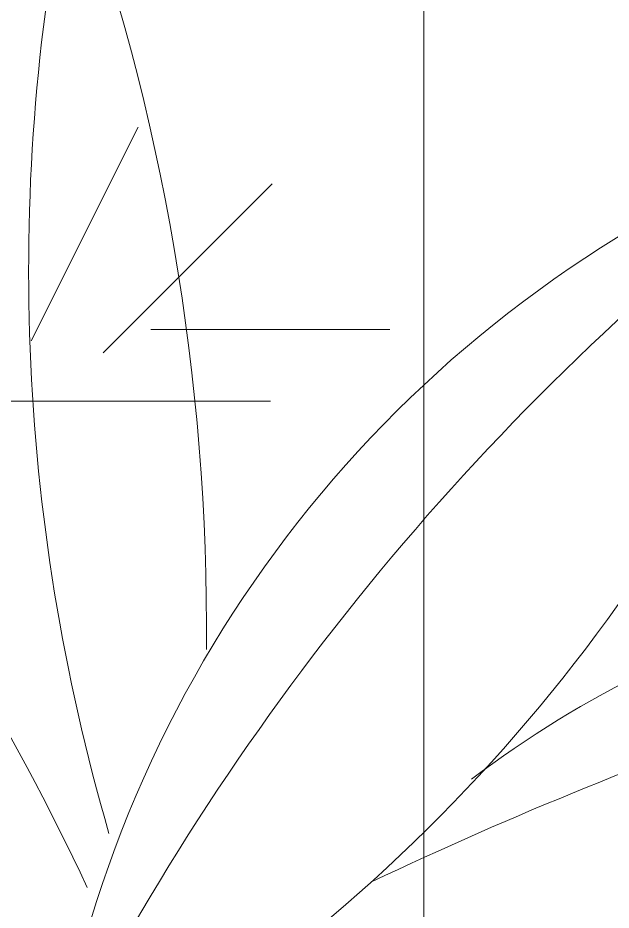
# Model space of a CAD drawing. Header units: millimetres. Extents: x 5359 to 218750, y -16347 to 109893.
# Drawn here: x 100357.7 to 100496.5, y 50743.4 to 50952 of the extents above; entities that cross this region are included whole.
import ezdxf

# ---------------------------------------------------------------- set-up
doc = ezdxf.new("R2010")
doc.units = ezdxf.units.MM
doc.linetypes.add('IMPORT-Overhead', pattern=[3.96875, 2.38125, -1.5875])
for name, color, linetype, lineweight in [('A-AREA-1', 41, 'IMPORT-Overhead', 9), ('A-FLOR', 192, 'Continuous', 9), ('A-FLOR-PATT', 8, 'Continuous', 9), ('G-IMPT', 8, 'Continuous', 9), ('L-PLNT', 71, 'Continuous', 9)]:
    doc.layers.add(name, color=color, linetype=linetype, lineweight=lineweight)

# ---------------------------------------------------------------- blocks, each defined once
blk = doc.blocks.new('CAY DUA VAN PHAT - CAY DUA VAN PHAT_dwg-2253781-TKCS_MB ĐỊNH VỊ CỔNG-HÀNG RÀO')
at = {"layer": 'G-IMPT'}
for centre, radius, start, end in [((934.45, 1217.21), 484.17, 171.2807, 217.3319), ((2363.89, 1712.04), 1954, 192.45532, 205.30666), ((-423.23, 568.12), 1137.9, 13.43357, 39.4147), ((5.95, 342.33), 797.16, 32.80883, 72.67027), ((1228.07, 1817.95), 1216.67, 215.97087, 241.57597), ((779.81, 1288.74), 567.56, 199.0692, 255.8486), ((478.87, -252.08), 1051.7, 89.46131, 109.98389), ((311.62, 1657.04), 940.58, 258.21063, 286.24623), ((1139.97, -402.53), 1267.2, 115.21824, 137.85612), ((354.97, 1024.5), 372.19, 230.7445, 286.7036)]:
    blk.add_arc(centre, radius, start, end, dxfattribs=at)
blk = doc.blocks.new('CAY DUA VAN PHAT - CAY DUA VAN PHAT_dwg-V330-TKCS_MB ĐỊNH VỊ CỔNG-HÀNG RÀO')
at = {"layer": 'G-IMPT'}
for centre, radius, start, end in [((934.45, 1217.21), 484.17, 171.2807, 217.3319), ((2363.89, 1712.04), 1954, 192.45532, 205.30666), ((-423.23, 568.12), 1137.9, 13.43357, 39.4147), ((5.95, 342.33), 797.16, 32.80883, 72.67027), ((1228.07, 1817.95), 1216.67, 215.97087, 241.57597), ((779.81, 1288.74), 567.56, 199.0692, 255.8486), ((478.87, -252.08), 1051.7, 89.46131, 109.98389), ((311.62, 1657.04), 940.58, 258.21063, 286.24623), ((1139.97, -402.53), 1267.2, 115.21824, 137.85612), ((354.97, 1024.5), 372.19, 230.7445, 286.7036)]:
    blk.add_arc(centre, radius, start, end, dxfattribs=at)
blk = doc.blocks.new('CAY DUA VAN PHAT - CAY DUA VAN PHAT-V331-TKCS_MB ĐỊNH VỊ CỔNG-HÀNG RÀO')
at = {"xscale": 0.5, "yscale": 0.5, "zscale": 0.5}
for name in ['CAY DUA VAN PHAT - CAY DUA VAN PHAT_dwg-2253781-TKCS_MB ĐỊNH VỊ CỔNG-HÀNG RÀO', 'CAY DUA VAN PHAT - CAY DUA VAN PHAT_dwg-V330-TKCS_MB ĐỊNH VỊ CỔNG-HÀNG RÀO']:
    blk.add_blockref(name, (-151.82, -370.52), dxfattribs=at)

msp = doc.modelspace()

# ---------------------------------------------------------------- hatches: boundary and pattern name
at = {"layer": 'A-FLOR-PATT'}
h = msp.add_hatch(dxfattribs=at)
h.set_pattern_fill('FP_14', color=256, style=0, pattern_type=2)
h.set_pattern_definition([(0, (167.64, 11.2), (558.8, 558.8), [83.82, -16.764, 22.352, -16.764, -419.1]), (0, (167.64, 11.2), (558.8, 558.8), [-139.7, 83.82, -335.28]), (0, (139.7, 27.94), (558.8, 558.8), [55.88, -41.91, 83.82, -41.91, -335.28]), (0, (139.7, 27.94), (558.8, 558.8), [-223.52, 55.88, -279.4]), (0, (335.3, 251.46), (558.8, 558.8), [69.85, -27.94, 69.85, -391.16]), (0, (55.9, 363.2), (558.8, 558.8), [27.94, -55.88, 27.94, -447.04]), (90, (111.76, 363.2), (-558.8, 558.8), [50.292, -508.508]), (90, (279.4, 27.94), (-558.8, 558.8), [55.88, -502.92]), (90, (419.1, 251.46), (-558.8, 558.8), [55.88, -502.92]), (45, (352.04, 22.35), (0, 558.7996), [55.88, -734.383]), (135, (206.76, 22.35), (-558.7996, 0), [55.88, -734.383]), (63.435, (335.28, 25.15), (-0.0005, 558.8001), [55.88, -1193.635]), (75.964, (307.34, 27.94), (-0.00237, 558.80038), [55.88, -2248.111]), (75.964, (447.04, 251.46), (-0.00237, 558.80038), [44.704, -2259.287]), (75.964, (122.94, 363.22), (-0.00237, 558.80038), [39.116, -2264.875]), (104.036, (251.46, 27.94), (0.00237, 558.80038), [55.88, -2248.111]), (104.036, (391.16, 251.46), (0.00237, 558.80038), [44.704, -2259.287]), (104.036, (100.58, 363.22), (0.00237, 558.80038), [39.116, -2264.875]), (116.565, (223.52, 25.15), (0.0005, 558.8001), [55.88, -1193.634])])
h.paths.add_polyline_path([(100452.64, 50557.93), (100452.64, 53311.94), (100652.64, 53311.94), (100652.64, 55286.31), (100252.56, 55286.31), (100252.56, 50557.93)])

# ---------------------------------------------------------------- linework, layer by layer
at = {"layer": 'A-AREA-1'}
msp.add_line((100452.64, 50557.93), (100452.64, 53311.94), dxfattribs=at)
at = {"layer": 'A-FLOR'}
msp.add_line((100452.64, 50557.93), (100452.64, 53311.94), dxfattribs=at)

# ---------------------------------------------------------------- block references
at = {"layer": 'L-PLNT', "rotation": 269.9999999999997}
msp.add_blockref('CAY DUA VAN PHAT - CAY DUA VAN PHAT-V331-TKCS_MB ĐỊNH VỊ CỔNG-HÀNG RÀO', (100372.56, 50896.94), dxfattribs=at)

doc.saveas('drawing.dxf')
